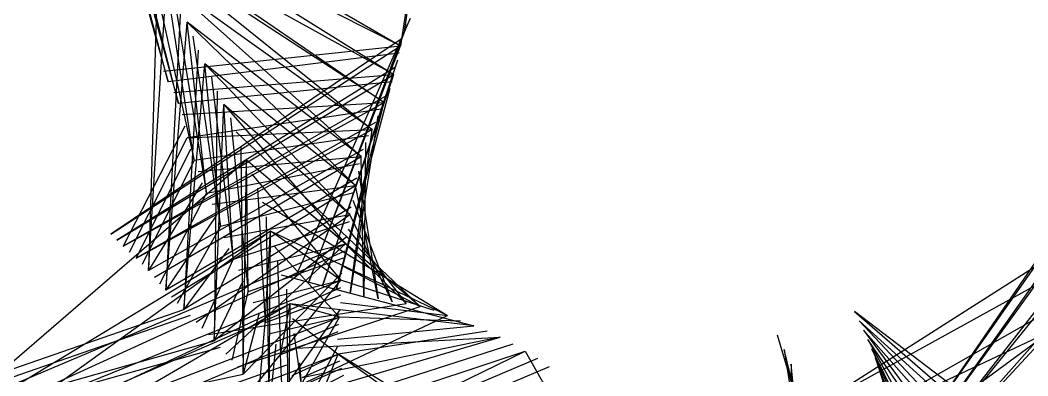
# Model space of a CAD drawing. Header units: metres. Extents: x -465 to 475, y -409 to 494.
# Drawn here: x -289.7 to -151, y 165.5 to 214.5 of the extents above; entities that cross this region are included whole.
import ezdxf

# ---------------------------------------------------------------- set-up
doc = ezdxf.new("R2010")
doc.units = ezdxf.units.M

msp = doc.modelspace()

# ---------------------------------------------------------------- linework, layer by layer
for p, q in [((-228.95, 266.57, -606.22), (-237.34, 210.96, -606.22)), ((-236.81, 212.92, -606.22), (-228.95, 266.57, -606.22)), ((-277.46, 234.21, -606.22), (-237.34, 210.96, -606.22)), ((-276.71, 232.29, -606.22), (-269.32, 205.97, -606.22)), ((-275.78, 230.44, -606.22), (-238.24, 207, -606.22)), ((-269.32, 205.97, -606.22), (-275.78, 230.44, -606.22)), ((-237.34, 210.96, -606.22), (-275.78, 230.44, -606.22)), ((-274.92, 228.55, -606.22), (-267.92, 203.02, -606.22)), ((-273.95, 226.73, -606.22), (-239.58, 203.16, -606.22)), ((-267.92, 203.02, -606.22), (-273.95, 226.73, -606.22)), ((-238.24, 207, -606.22), (-273.95, 226.73, -606.22)), ((-272.93, 224.93, -606.22), (-241.23, 199.44, -606.22)), ((-239.58, 203.16, -606.22), (-272.93, 224.93, -606.22)), ((-271.93, 223.11, -606.22), (-265.77, 195.16, -606.22)), ((-270.76, 221.41, -606.22), (-272.05, 179.99, -606.22)), ((-272.05, 179.99, -606.22), (-269.58, 219.71, -606.22)), ((-269.58, 219.71, -606.22), (-242.77, 195.7, -606.22)), ((-265.77, 195.16, -606.22), (-269.58, 219.71, -606.22)), ((-241.23, 199.44, -606.22), (-269.58, 219.71, -606.22)), ((-268.55, 217.91, -606.22), (-264.04, 190.59, -606.22)), ((-267.63, 216.06, -606.22), (-269.66, 177.27, -606.22)), ((-269.66, 177.27, -606.22), (-266.7, 214.21, -606.22)), ((-266.7, 214.21, -606.22), (-243.56, 191.71, -606.22)), ((-264.04, 190.59, -606.22), (-266.7, 214.21, -606.22)), ((-242.77, 195.7, -606.22), (-266.7, 214.21, -606.22)), ((-251.82, 179.1, -606.22), (-235.96, 214.77, -606.22)), ((-236.43, 213.87, -606.22), (-249.96, 178.46, -606.22)), ((-237.11, 211.95, -606.22), (-277.25, 185.02, -606.22)), ((-277.25, 185.02, -606.22), (-237.34, 210.96, -606.22)), ((-269.96, 207.47, -606.22), (-237.34, 210.96, -606.22)), ((-265.93, 212.29, -606.22), (-262.15, 186.08, -606.22)), ((-249.96, 178.46, -606.22), (-237.34, 210.96, -606.22)), ((-237.52, 209.96, -606.22), (-269.32, 205.97, -606.22)), ((-265.2, 210.35, -606.22), (-267.17, 174.64, -606.22)), ((-267.17, 174.64, -606.22), (-264.3, 208.49, -606.22)), ((-264.3, 208.49, -606.22), (-244.32, 187.71, -606.22)), ((-262.15, 186.08, -606.22), (-264.3, 208.49, -606.22)), ((-243.56, 191.71, -606.22), (-264.3, 208.49, -606.22)), ((-237.77, 208.97, -606.22), (-248.08, 177.89, -606.22)), ((-238.05, 208, -606.22), (-276.41, 184.16, -606.22)), ((-276.41, 184.16, -606.22), (-238.24, 207, -606.22)), ((-268.55, 204.53, -606.22), (-238.24, 207, -606.22)), ((-248.08, 177.89, -606.22), (-238.24, 207, -606.22)), ((-238.49, 206.01, -606.22), (-267.92, 203.02, -606.22)), ((-263.38, 206.63, -606.22), (-260.38, 181.52, -606.22)), ((-239.21, 204.11, -606.22), (-275.52, 183.35, -606.22)), ((-262.58, 204.72, -606.22), (-262.99, 170.29, -606.22)), ((-238.82, 205.05, -606.22), (-246.2, 177.29, -606.22)), ((-275.52, 183.35, -606.22), (-239.58, 203.16, -606.22)), ((-267.41, 201.47, -606.22), (-239.58, 203.16, -606.22)), ((-262.99, 170.29, -606.22), (-261.68, 202.86, -606.22)), ((-261.68, 202.86, -606.22), (-244.91, 183.69, -606.22)), ((-260.38, 181.52, -606.22), (-261.68, 202.86, -606.22)), ((-244.32, 187.71, -606.22), (-261.68, 202.86, -606.22)), ((-246.2, 177.29, -606.22), (-239.58, 203.16, -606.22)), ((-240.02, 202.24, -606.22), (-266.73, 198.28, -606.22)), ((-240.44, 201.32, -606.22), (-244.29, 176.85, -606.22)), ((-267.06, 199.88, -606.22), (-275.52, 183.35, -606.22)), ((-240.8, 200.37, -606.22), (-273.73, 181.72, -606.22)), ((-260.76, 201.01, -606.22), (-258.32, 177.08, -606.22)), ((-273.73, 181.72, -606.22), (-241.23, 199.44, -606.22)), ((-266.73, 198.28, -606.22), (-241.23, 199.44, -606.22)), ((-241.73, 198.56, -606.22), (-265.77, 195.16, -606.22)), ((-259.99, 199.08, -606.22), (-234.62, 175.04, -606.22)), ((-244.29, 176.85, -606.22), (-241.23, 199.44, -606.22)), ((-137.34, 199.53, -606.22), (-167.04, 156.21, -606.22)), ((-274.64, 182.52, -606.22), (-266.73, 198.28, -606.22)), ((-259.31, 197.13, -606.22), (-259.02, 165.74, -606.22)), ((-242.15, 197.63, -606.22), (-242.37, 176.42, -606.22)), ((-167.04, 156.21, -606.22), (-138.1, 197.54, -606.22)), ((-266.28, 196.71, -606.22), (-273.73, 181.72, -606.22)), ((-242.49, 196.67, -606.22), (-272.05, 179.99, -606.22)), ((-271.23, 179.1, -606.22), (-242.77, 195.7, -606.22)), ((-265.21, 193.63, -606.22), (-242.77, 195.7, -606.22)), ((-242.37, 176.42, -606.22), (-242.77, 195.7, -606.22)), ((-258.56, 195.2, -606.22), (-304.66, 155.41, -606.22)), ((-272.86, 180.88, -606.22), (-265.77, 195.16, -606.22)), ((-242.97, 194.7, -606.22), (-264.04, 190.59, -606.22)), ((-259.02, 165.74, -606.22), (-258.56, 195.2, -606.22)), ((-234.62, 175.04, -606.22), (-258.56, 195.2, -606.22)), ((-258.32, 177.08, -606.22), (-258.56, 195.2, -606.22)), ((-244.91, 183.69, -606.22), (-258.56, 195.2, -606.22)), ((-257.83, 193.27, -606.22), (-245.57, 178.65, -606.22)), ((-243.12, 193.69, -606.22), (-240.43, 176.09, -606.22)), ((-139.36, 193.47, -606.22), (-166.67, 154.85, -606.22)), ((-264.67, 192.09, -606.22), (-272.05, 179.99, -606.22)), ((-243.36, 192.7, -606.22), (-269.66, 177.27, -606.22)), ((-268.87, 176.36, -606.22), (-243.56, 191.71, -606.22)), ((-263.29, 189.13, -606.22), (-243.56, 191.71, -606.22)), ((-240.43, 176.09, -606.22), (-243.56, 191.71, -606.22)), ((-270.49, 178.15, -606.22), (-264.04, 190.59, -606.22)), ((-243.75, 190.71, -606.22), (-262.15, 186.08, -606.22)), ((-257.04, 191.35, -606.22), (-255.98, 172.78, -606.22)), ((-166.67, 154.85, -606.22), (-140.16, 191.49, -606.22)), ((-256.36, 189.4, -606.22), (-230.88, 173.81, -606.22)), ((-243.89, 189.7, -606.22), (-238.5, 175.69, -606.22)), ((-262.67, 187.63, -606.22), (-269.66, 177.27, -606.22)), ((-244.12, 188.71, -606.22), (-267.17, 174.64, -606.22)), ((-265.5, 172.89, -606.22), (-244.32, 187.71, -606.22)), ((-261.63, 184.53, -606.22), (-244.32, 187.71, -606.22)), ((-255.82, 187.4, -606.22), (-255.44, 160.9, -606.22)), ((-238.5, 175.69, -606.22), (-244.32, 187.71, -606.22)), ((-268.03, 175.49, -606.22), (-262.15, 186.08, -606.22)), ((-244.43, 186.7, -606.22), (-260.38, 181.52, -606.22)), ((-304.66, 155.41, -606.22), (-255.26, 185.41, -606.22)), ((-255.26, 185.41, -606.22), (-297.47, 155.04, -606.22)), ((-244.7, 184.68, -606.22), (-262.99, 170.29, -606.22)), ((-255.98, 172.78, -606.22), (-255.26, 185.41, -606.22)), ((-255.44, 160.9, -606.22), (-255.26, 185.41, -606.22)), ((-230.88, 173.81, -606.22), (-255.26, 185.41, -606.22)), ((-245.57, 178.65, -606.22), (-255.26, 185.41, -606.22)), ((-244.57, 185.69, -606.22), (-236.54, 175.44, -606.22)), ((-142.24, 185.45, -606.22), (-180.2, 161.26, -606.22)), ((-310.4, 155.93, -606.22), (-244.91, 183.69, -606.22)), ((-261.4, 168.47, -606.22), (-244.91, 183.69, -606.22)), ((-259.66, 180.06, -606.22), (-244.91, 183.69, -606.22)), ((-254.77, 183.39, -606.22), (-245.76, 173.57, -606.22)), ((-236.54, 175.44, -606.22), (-244.91, 183.69, -606.22)), ((-142.92, 183.43, -606.22), (-166.26, 153.5, -606.22)), ((-245.06, 182.68, -606.22), (-304.66, 155.41, -606.22)), ((-260.98, 183.03, -606.22), (-267.17, 174.64, -606.22)), ((-264.65, 172.04, -606.22), (-260.38, 181.52, -606.22)), ((-245.22, 181.68, -606.22), (-258.32, 177.08, -606.22)), ((-254.27, 181.39, -606.22), (-253.85, 168.38, -606.22)), ((-245.31, 180.66, -606.22), (-234.62, 175.04, -606.22)), ((-180.2, 161.26, -606.22), (-143.64, 181.42, -606.22)), ((-166.26, 153.5, -606.22), (-143.64, 181.42, -606.22)), ((-245.44, 179.65, -606.22), (-259.02, 165.74, -606.22)), ((-253.76, 179.38, -606.22), (-227.22, 172.37, -606.22)), ((-303.22, 155.33, -606.22), (-245.57, 178.65, -606.22)), ((-245.61, 177.63, -606.22), (-297.47, 155.04, -606.22)), ((-259.03, 178.55, -606.22), (-262.99, 170.29, -606.22)), ((-257.64, 163.77, -606.22), (-245.57, 178.65, -606.22)), ((-257.64, 175.6, -606.22), (-245.57, 178.65, -606.22)), ((-232.72, 174.51, -606.22), (-245.57, 178.65, -606.22)), ((-260.53, 167.63, -606.22), (-258.32, 177.08, -606.22)), ((-245.58, 176.61, -606.22), (-255.98, 172.78, -606.22)), ((-253.06, 177.43, -606.22), (-252.75, 156.89, -606.22)), ((-296.04, 154.93, -606.22), (-252.54, 175.43, -606.22)), ((-252.54, 175.43, -606.22), (-288.88, 154.23, -606.22)), ((-263.8, 171.18, -606.22), (-236.54, 175.44, -606.22)), ((-259.75, 166.71, -606.22), (-234.62, 175.04, -606.22)), ((-253.85, 168.38, -606.22), (-252.54, 175.43, -606.22)), ((-252.75, 156.89, -606.22), (-252.54, 175.43, -606.22)), ((-227.22, 172.37, -606.22), (-252.54, 175.43, -606.22)), ((-245.76, 173.57, -606.22), (-252.54, 175.43, -606.22)), ((-245.62, 175.6, -606.22), (-230.88, 173.81, -606.22)), ((-146.08, 175.51, -606.22), (-177.52, 157.67, -606.22)), ((-319.01, 156.68, -606.22), (-267.17, 174.64, -606.22)), ((-266.31, 173.79, -606.22), (-316.14, 156.47, -606.22)), ((-294.6, 154.81, -606.22), (-245.76, 173.57, -606.22)), ((-256.82, 174.19, -606.22), (-259.02, 165.74, -606.22)), ((-256.09, 161.92, -606.22), (-230.88, 173.81, -606.22)), ((-245.7, 174.58, -606.22), (-255.44, 160.9, -606.22)), ((-255.29, 171.31, -606.22), (-245.76, 173.57, -606.22)), ((-254.05, 158.93, -606.22), (-245.76, 173.57, -606.22)), ((-229.07, 173.03, -606.22), (-245.76, 173.57, -606.22)), ((-174.83, 174.33, -606.22), (-143.58, 147.35, -606.22)), ((-140.47, 148.26, -606.22), (-174.83, 174.33, -606.22)), ((-146.9, 173.54, -606.22), (-165.91, 152.13, -606.22)), ((-245.88, 172.56, -606.22), (-288.88, 154.23, -606.22)), ((-256.83, 162.87, -606.22), (-255.98, 172.78, -606.22)), ((-252.2, 173.39, -606.22), (-245.91, 168.49, -606.22)), ((-246, 170.52, -606.22), (-227.22, 172.37, -606.22)), ((-174.18, 173.07, -606.22), (-147.94, 145.21, -606.22)), ((-145.08, 146.73, -606.22), (-174.18, 173.07, -606.22)), ((-245.97, 171.54, -606.22), (-253.85, 168.38, -606.22)), ((-252.01, 171.33, -606.22), (-250.77, 162.63, -606.22)), ((-251.64, 169.29, -606.22), (-223.61, 170.8, -606.22)), ((-223.61, 170.8, -606.22), (-250.92, 165.22, -606.22)), ((-225.39, 171.65, -606.22), (-245.91, 168.49, -606.22)), ((-244.83, 164.58, -606.22), (-223.61, 170.8, -606.22)), ((-191.17, 139.93, -606.22), (-147.84, 171.62, -606.22)), ((-185.49, 171.14, -606.22), (-173.77, 131.73, -606.22)), ((-177.52, 157.67, -606.22), (-147.84, 171.62, -606.22)), ((-173.6, 171.79, -606.22), (-152.21, 142.89, -606.22)), ((-149.41, 144.51, -606.22), (-173.6, 171.79, -606.22)), ((-165.91, 152.13, -606.22), (-147.84, 171.62, -606.22)), ((-313.28, 156.17, -606.22), (-262.99, 170.29, -606.22)), ((-262.19, 169.38, -606.22), (-310.4, 155.93, -606.22)), ((-254.53, 169.86, -606.22), (-255.44, 160.9, -606.22)), ((-246, 169.51, -606.22), (-252.75, 156.89, -606.22)), ((-221.88, 169.86, -606.22), (-244.12, 162.67, -606.22)), ((-173, 170.51, -606.22), (-156.31, 140.28, -606.22)), ((-153.51, 141.92, -606.22), (-173, 170.51, -606.22)), ((-284.58, 153.79, -606.22), (-245.91, 168.49, -606.22)), ((-253.39, 157.91, -606.22), (-253.85, 168.38, -606.22)), ((-252.26, 165.53, -606.22), (-245.91, 168.49, -606.22)), ((-251.58, 154.78, -606.22), (-245.91, 168.49, -606.22)), ((-249.47, 159.18, -606.22), (-220.17, 168.89, -606.22)), ((-245.91, 168.49, -606.22), (-189.52, 127.96, -606.22)), ((-183.18, 129.3, -606.22), (-245.91, 168.49, -606.22)), ((-243.19, 157.7, -606.22), (-220.17, 168.89, -606.22)), ((-220.17, 168.89, -606.22), (-195.47, 125.41, -606.22)), ((-184.52, 169.12, -606.22), (-178.43, 130.32, -606.22)), ((-175.33, 131.27, -606.22), (-184.52, 169.12, -606.22)), ((-172.46, 169.21, -606.22), (-159.21, 138.84, -606.22)), ((-157.78, 139.6, -606.22), (-172.46, 169.21, -606.22)), ((-171.92, 167.9, -606.22), (-162.17, 137.51, -606.22)), ((-160.68, 138.14, -606.22), (-171.92, 167.9, -606.22)), ((-253.05, 166.96, -606.22), (-288.88, 154.23, -606.22)), ((-251.24, 167.26, -606.22), (-250.19, 152.8, -606.22)), ((-245.74, 167.49, -606.22), (-250.92, 165.22, -606.22)), ((-218.47, 167.89, -606.22), (-248.59, 155.14, -606.22)), ((-216.88, 166.74, -606.22), (-242.97, 155.68, -606.22)), ((-183.53, 167.1, -606.22), (-183.18, 129.3, -606.22)), ((-180.01, 129.96, -606.22), (-183.53, 167.1, -606.22)), ((-171.33, 166.62, -606.22), (-165.07, 136.05, -606.22)), ((-163.62, 136.79, -606.22), (-171.33, 166.62, -606.22)), ((-306.09, 155.6, -606.22), (-259.02, 165.74, -606.22)), ((-245.47, 166.51, -606.22), (-277.5, 152.45, -606.22)), ((-245.18, 165.54, -606.22), (-250.77, 162.63, -606.22))]:
    msp.add_line(p, q)

doc.saveas('drawing.dxf')
